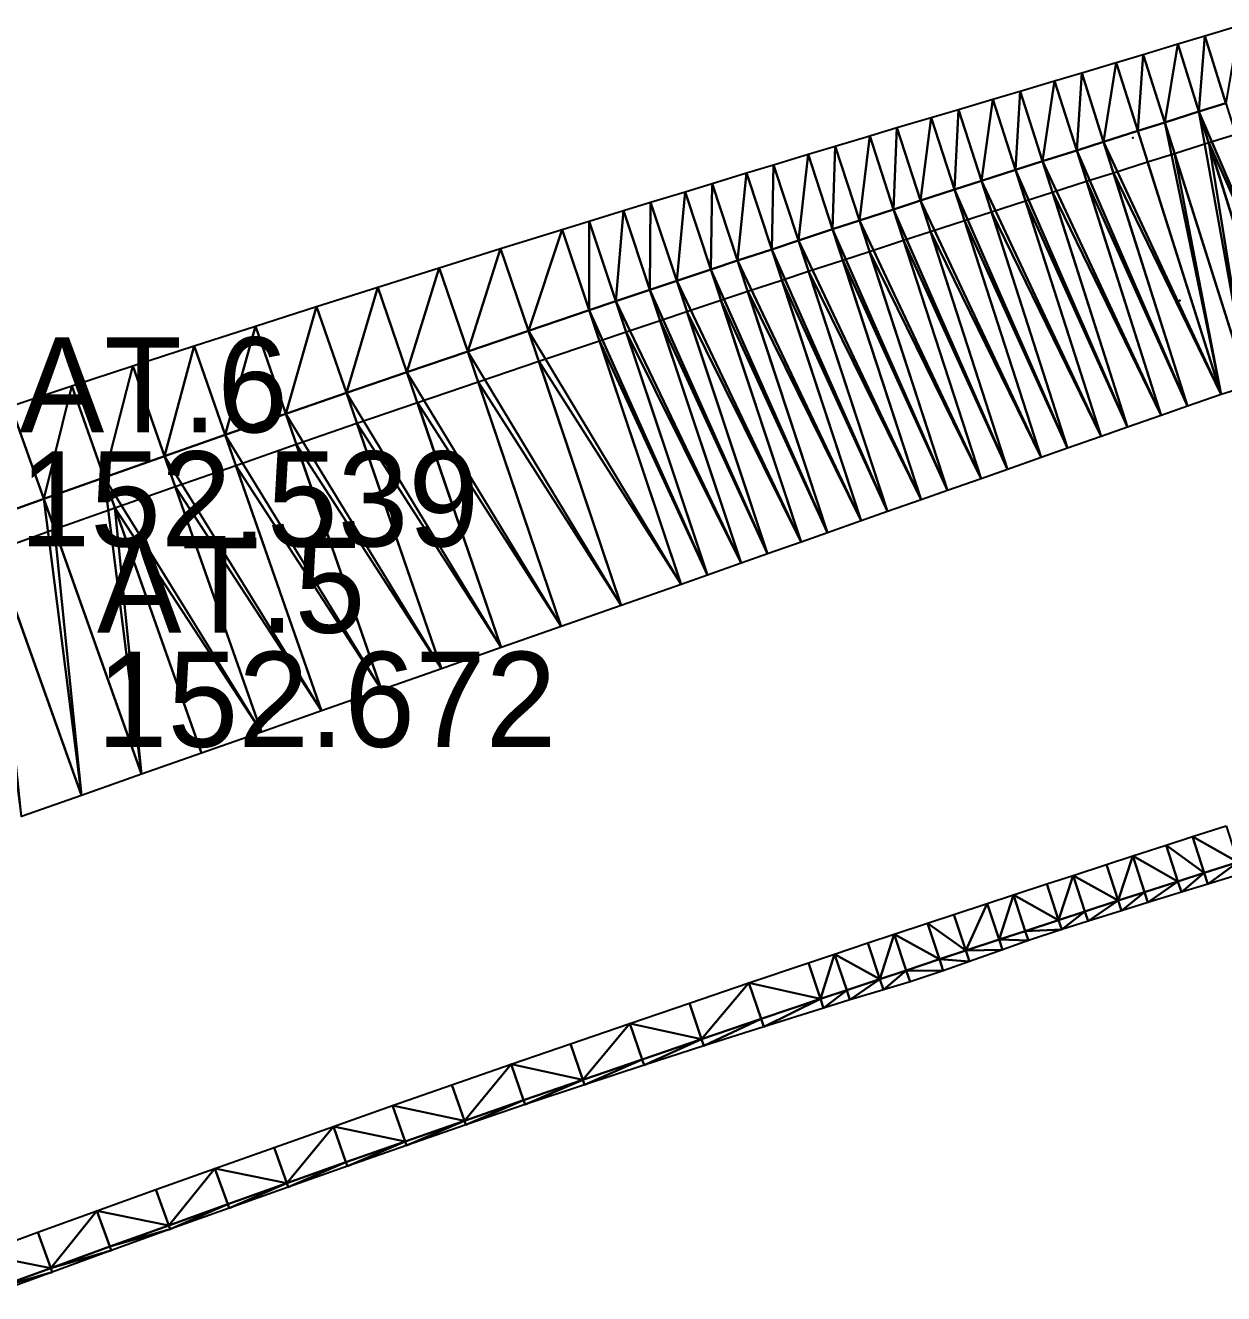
# Model space of a CAD drawing. Header units: metres. Extents: x 1882598 to 1885460, y 3171405 to 3171756.
# Drawn here: x 1883056.72 to 1883075.62, y 3171576.21 to 3171596.23 of the extents above; entities that cross this region are included whole.
import ezdxf

# ---------------------------------------------------------------- set-up
doc = ezdxf.new("R2010")
doc.units = ezdxf.units.M
doc.header["$MEASUREMENT"] = 0
doc.layers.add('pntelev', color=2, linetype='Continuous')
doc.layers.add('pntno', color=3, linetype='Continuous')
doc.layers.add('Triangles surfaces projet', color=7, linetype='Continuous', true_color=0x848484)

msp = doc.modelspace()

# ---------------------------------------------------------------- linework, layer by layer
for p in [(1883074.182, 3171594.451, 152.24), (1883074.927, 3171591.888, 152.306)]:
    msp.add_point(p)
at = {"layer": 'Triangles surfaces projet'}
for points in [[(1883075.862, 3171596.228, 151.657), (1883075.652, 3171595.002, 152.405), (1883075.319, 3171596.064, 151.663), (1883075.862, 3171596.228, 151.657)], [(1883074.892, 3171595.935, 151.667), (1883074.688, 3171594.697, 152.423), (1883074.349, 3171595.77, 151.673), (1883074.892, 3171595.935, 151.667)], [(1883075.227, 3171594.868, 152.413), (1883074.688, 3171594.697, 152.423), (1883074.892, 3171595.935, 151.667), (1883075.227, 3171594.868, 152.413)], [(1883075.319, 3171596.064, 151.663), (1883075.227, 3171594.868, 152.413), (1883074.892, 3171595.935, 151.667), (1883075.319, 3171596.064, 151.663)], [(1883075.319, 3171596.064, 151.663), (1883075.652, 3171595.002, 152.405), (1883075.227, 3171594.868, 152.413), (1883075.319, 3171596.064, 151.663)], [(1883074.263, 3171594.563, 152.431), (1883073.922, 3171595.64, 151.678), (1883074.349, 3171595.77, 151.673), (1883074.263, 3171594.563, 152.431)], [(1883074.688, 3171594.697, 152.423), (1883074.263, 3171594.563, 152.431), (1883074.349, 3171595.77, 151.673), (1883074.688, 3171594.697, 152.423)], [(1883073.378, 3171595.477, 151.681), (1883073.922, 3171595.64, 151.678), (1883073.723, 3171594.391, 152.441), (1883073.378, 3171595.477, 151.681)], [(1883074.263, 3171594.563, 152.431), (1883073.723, 3171594.391, 152.441), (1883073.922, 3171595.64, 151.678), (1883074.263, 3171594.563, 152.431)], [(1883072.95, 3171595.352, 151.682), (1883072.76, 3171594.083, 152.459), (1883072.405, 3171595.191, 151.684), (1883072.95, 3171595.352, 151.682)], [(1883073.298, 3171594.256, 152.449), (1883072.76, 3171594.083, 152.459), (1883072.95, 3171595.352, 151.682), (1883073.298, 3171594.256, 152.449)], [(1883073.298, 3171594.256, 152.449), (1883072.95, 3171595.352, 151.682), (1883073.378, 3171595.477, 151.681), (1883073.298, 3171594.256, 152.449)], [(1883073.723, 3171594.391, 152.441), (1883073.298, 3171594.256, 152.449), (1883073.378, 3171595.477, 151.681), (1883073.723, 3171594.391, 152.441)], [(1883071.977, 3171595.065, 151.685), (1883072.405, 3171595.191, 151.684), (1883072.335, 3171593.947, 152.467), (1883071.977, 3171595.065, 151.685)], [(1883072.335, 3171593.947, 152.467), (1883072.405, 3171595.191, 151.684), (1883072.76, 3171594.083, 152.459), (1883072.335, 3171593.947, 152.467)], [(1883071.977, 3171595.065, 151.685), (1883071.796, 3171593.774, 152.477), (1883071.433, 3171594.903, 151.686), (1883071.977, 3171595.065, 151.685)], [(1883072.335, 3171593.947, 152.467), (1883071.796, 3171593.774, 152.477), (1883071.977, 3171595.065, 151.685), (1883072.335, 3171593.947, 152.467)], [(1883075.652, 3171595.002, 152.405), (1883076.958, 3171590.834, 152.339), (1883075.227, 3171594.868, 152.413), (1883075.652, 3171595.002, 152.405)], [(1883070.834, 3171593.462, 152.496), (1883070.461, 3171594.614, 151.689), (1883071.004, 3171594.776, 151.687), (1883070.834, 3171593.462, 152.496)], [(1883071.372, 3171593.636, 152.485), (1883070.834, 3171593.462, 152.496), (1883071.004, 3171594.776, 151.687), (1883071.372, 3171593.636, 152.485)], [(1883071.372, 3171593.636, 152.485), (1883071.004, 3171594.776, 151.687), (1883071.433, 3171594.903, 151.686), (1883071.372, 3171593.636, 152.485)], [(1883071.796, 3171593.774, 152.477), (1883071.372, 3171593.636, 152.485), (1883071.433, 3171594.903, 151.686), (1883071.796, 3171593.774, 152.477)], [(1883075.227, 3171594.868, 152.413), (1883076, 3171590.534, 152.355), (1883074.688, 3171594.697, 152.423), (1883075.227, 3171594.868, 152.413)], [(1883076.536, 3171590.702, 152.346), (1883075.227, 3171594.868, 152.413), (1883076.958, 3171590.834, 152.339), (1883076.536, 3171590.702, 152.346)], [(1883076, 3171590.534, 152.355), (1883075.227, 3171594.868, 152.413), (1883076.536, 3171590.702, 152.346), (1883076, 3171590.534, 152.355)], [(1883070.461, 3171594.614, 151.689), (1883070.41, 3171593.324, 152.504), (1883070.033, 3171594.485, 151.69), (1883070.461, 3171594.614, 151.689)], [(1883070.834, 3171593.462, 152.496), (1883070.41, 3171593.324, 152.504), (1883070.461, 3171594.614, 151.689), (1883070.834, 3171593.462, 152.496)], [(1883075.578, 3171590.402, 152.362), (1883073.723, 3171594.391, 152.441), (1883074.263, 3171594.563, 152.431), (1883075.578, 3171590.402, 152.362)], [(1883074.688, 3171594.697, 152.423), (1883075.578, 3171590.402, 152.362), (1883074.263, 3171594.563, 152.431), (1883074.688, 3171594.697, 152.423)], [(1883074.688, 3171594.697, 152.423), (1883076, 3171590.534, 152.355), (1883075.578, 3171590.402, 152.362), (1883074.688, 3171594.697, 152.423)], [(1883069.061, 3171594.193, 151.692), (1883069.489, 3171594.322, 151.691), (1883069.448, 3171593.01, 152.522), (1883069.061, 3171594.193, 151.692)], [(1883069.872, 3171593.148, 152.514), (1883069.448, 3171593.01, 152.522), (1883069.489, 3171594.322, 151.691), (1883069.872, 3171593.148, 152.514)], [(1883069.489, 3171594.322, 151.691), (1883070.033, 3171594.485, 151.69), (1883069.872, 3171593.148, 152.514), (1883069.489, 3171594.322, 151.691)], [(1883070.41, 3171593.324, 152.504), (1883069.872, 3171593.148, 152.514), (1883070.033, 3171594.485, 151.69), (1883070.41, 3171593.324, 152.504)], [(1883073.298, 3171594.256, 152.449), (1883073.723, 3171594.391, 152.441), (1883075.047, 3171590.22, 152.371), (1883073.298, 3171594.256, 152.449)], [(1883073.723, 3171594.391, 152.441), (1883075.578, 3171590.402, 152.362), (1883075.047, 3171590.22, 152.371), (1883073.723, 3171594.391, 152.441)], [(1883075.381, 3171594.378, 152.755), (1883076, 3171590.534, 152.705), (1883074.842, 3171594.208, 152.765), (1883075.381, 3171594.378, 152.755)], [(1883075.806, 3171594.512, 152.748), (1883076.958, 3171590.834, 152.689), (1883075.381, 3171594.378, 152.755), (1883075.806, 3171594.512, 152.748)], [(1883076.536, 3171590.702, 152.696), (1883076, 3171590.534, 152.705), (1883075.381, 3171594.378, 152.755), (1883076.536, 3171590.702, 152.696)], [(1883076.958, 3171590.834, 152.689), (1883076.536, 3171590.702, 152.696), (1883075.381, 3171594.378, 152.755), (1883076.958, 3171590.834, 152.689)], [(1883068.518, 3171594.029, 151.694), (1883069.061, 3171594.193, 151.692), (1883068.911, 3171592.833, 152.533), (1883068.518, 3171594.029, 151.694)], [(1883068.911, 3171592.833, 152.533), (1883069.061, 3171594.193, 151.692), (1883069.448, 3171593.01, 152.522), (1883068.911, 3171592.833, 152.533)], [(1883074.63, 3171590.073, 152.377), (1883072.76, 3171594.083, 152.459), (1883073.298, 3171594.256, 152.449), (1883074.63, 3171590.073, 152.377)], [(1883075.047, 3171590.22, 152.371), (1883074.63, 3171590.073, 152.377), (1883073.298, 3171594.256, 152.449), (1883075.047, 3171590.22, 152.371)], [(1883074.842, 3171594.208, 152.765), (1883075.578, 3171590.402, 152.712), (1883074.417, 3171594.074, 152.773), (1883074.842, 3171594.208, 152.765)], [(1883076, 3171590.534, 152.705), (1883075.578, 3171590.402, 152.712), (1883074.842, 3171594.208, 152.765), (1883076, 3171590.534, 152.705)], [(1883068.518, 3171594.029, 151.694), (1883068.487, 3171592.693, 152.541), (1883068.091, 3171593.899, 151.695), (1883068.518, 3171594.029, 151.694)], [(1883068.518, 3171594.029, 151.694), (1883068.911, 3171592.833, 152.533), (1883068.487, 3171592.693, 152.541), (1883068.518, 3171594.029, 151.694)], [(1883072.335, 3171593.947, 152.467), (1883073.684, 3171589.74, 152.393), (1883071.796, 3171593.774, 152.477), (1883072.335, 3171593.947, 152.467)], [(1883072.76, 3171594.083, 152.459), (1883074.101, 3171589.887, 152.386), (1883072.335, 3171593.947, 152.467), (1883072.76, 3171594.083, 152.459)], [(1883072.335, 3171593.947, 152.467), (1883074.101, 3171589.887, 152.386), (1883073.684, 3171589.74, 152.393), (1883072.335, 3171593.947, 152.467)], [(1883074.101, 3171589.887, 152.386), (1883072.76, 3171594.083, 152.459), (1883074.63, 3171590.073, 152.377), (1883074.101, 3171589.887, 152.386)], [(1883074.417, 3171594.074, 152.773), (1883075.578, 3171590.402, 152.712), (1883073.878, 3171593.903, 152.783), (1883074.417, 3171594.074, 152.773)], [(1883067.548, 3171593.734, 151.696), (1883067.527, 3171592.375, 152.559), (1883067.12, 3171593.603, 151.697), (1883067.548, 3171593.734, 151.696)], [(1883067.527, 3171592.375, 152.559), (1883067.548, 3171593.734, 151.696), (1883067.95, 3171592.516, 152.551), (1883067.527, 3171592.375, 152.559)], [(1883068.091, 3171593.899, 151.695), (1883067.95, 3171592.516, 152.551), (1883067.548, 3171593.734, 151.696), (1883068.091, 3171593.899, 151.695)], [(1883067.95, 3171592.516, 152.551), (1883068.091, 3171593.899, 151.695), (1883068.487, 3171592.693, 152.541), (1883067.95, 3171592.516, 152.551)], [(1883073.154, 3171589.554, 152.401), (1883071.372, 3171593.636, 152.485), (1883071.796, 3171593.774, 152.477), (1883073.154, 3171589.554, 152.401)], [(1883071.796, 3171593.774, 152.477), (1883073.684, 3171589.74, 152.393), (1883073.154, 3171589.554, 152.401), (1883071.796, 3171593.774, 152.477)], [(1883073.454, 3171593.768, 152.791), (1883074.63, 3171590.073, 152.727), (1883072.915, 3171593.595, 152.801), (1883073.454, 3171593.768, 152.791)], [(1883073.878, 3171593.903, 152.783), (1883075.047, 3171590.22, 152.721), (1883073.454, 3171593.768, 152.791), (1883073.878, 3171593.903, 152.783)], [(1883075.047, 3171590.22, 152.721), (1883074.63, 3171590.073, 152.727), (1883073.454, 3171593.768, 152.791), (1883075.047, 3171590.22, 152.721)], [(1883075.578, 3171590.402, 152.712), (1883075.047, 3171590.22, 152.721), (1883073.878, 3171593.903, 152.783), (1883075.578, 3171590.402, 152.712)], [(1883066.578, 3171593.437, 151.699), (1883067.12, 3171593.603, 151.697), (1883066.99, 3171592.197, 152.57), (1883066.578, 3171593.437, 151.699)], [(1883067.12, 3171593.603, 151.697), (1883067.527, 3171592.375, 152.559), (1883066.99, 3171592.197, 152.57), (1883067.12, 3171593.603, 151.697)], [(1883072.737, 3171589.407, 152.408), (1883070.834, 3171593.462, 152.496), (1883071.372, 3171593.636, 152.485), (1883072.737, 3171589.407, 152.408)], [(1883073.154, 3171589.554, 152.401), (1883072.737, 3171589.407, 152.408), (1883071.372, 3171593.636, 152.485), (1883073.154, 3171589.554, 152.401)], [(1883072.915, 3171593.595, 152.801), (1883074.101, 3171589.887, 152.736), (1883072.491, 3171593.459, 152.808), (1883072.915, 3171593.595, 152.801)], [(1883074.63, 3171590.073, 152.727), (1883074.101, 3171589.887, 152.736), (1883072.915, 3171593.595, 152.801), (1883074.63, 3171590.073, 152.727)], [(1883066.567, 3171592.055, 152.578), (1883066.15, 3171593.306, 151.7), (1883066.578, 3171593.437, 151.699), (1883066.567, 3171592.055, 152.578)], [(1883066.99, 3171592.197, 152.57), (1883066.567, 3171592.055, 152.578), (1883066.578, 3171593.437, 151.699), (1883066.99, 3171592.197, 152.57)], [(1883071.791, 3171589.073, 152.424), (1883069.872, 3171593.148, 152.514), (1883070.41, 3171593.324, 152.504), (1883071.791, 3171589.073, 152.424)], [(1883072.208, 3171589.22, 152.417), (1883070.41, 3171593.324, 152.504), (1883070.834, 3171593.462, 152.496), (1883072.208, 3171589.22, 152.417)], [(1883071.791, 3171589.073, 152.424), (1883070.41, 3171593.324, 152.504), (1883072.208, 3171589.22, 152.417), (1883071.791, 3171589.073, 152.424)], [(1883072.208, 3171589.22, 152.417), (1883070.834, 3171593.462, 152.496), (1883072.737, 3171589.407, 152.408), (1883072.208, 3171589.22, 152.417)], [(1883072.491, 3171593.459, 152.808), (1883073.684, 3171589.74, 152.743), (1883071.953, 3171593.286, 152.819), (1883072.491, 3171593.459, 152.808)], [(1883074.101, 3171589.887, 152.736), (1883073.684, 3171589.74, 152.743), (1883072.491, 3171593.459, 152.808), (1883074.101, 3171589.887, 152.736)], [(1883065.608, 3171593.138, 151.701), (1883065.608, 3171591.734, 152.597), (1883065.181, 3171593.006, 151.703), (1883065.608, 3171593.138, 151.701)], [(1883066.031, 3171591.876, 152.589), (1883065.608, 3171593.138, 151.701), (1883066.15, 3171593.306, 151.7), (1883066.031, 3171591.876, 152.589)], [(1883065.608, 3171591.734, 152.597), (1883065.608, 3171593.138, 151.701), (1883066.031, 3171591.876, 152.589), (1883065.608, 3171591.734, 152.597)], [(1883066.031, 3171591.876, 152.589), (1883066.15, 3171593.306, 151.7), (1883066.567, 3171592.055, 152.578), (1883066.031, 3171591.876, 152.589)], [(1883069.448, 3171593.01, 152.522), (1883069.872, 3171593.148, 152.514), (1883071.262, 3171588.887, 152.433), (1883069.448, 3171593.01, 152.522)], [(1883071.262, 3171588.887, 152.433), (1883069.872, 3171593.148, 152.514), (1883071.791, 3171589.073, 152.424), (1883071.262, 3171588.887, 152.433)], [(1883071.529, 3171593.15, 152.826), (1883072.737, 3171589.407, 152.758), (1883070.992, 3171592.975, 152.837), (1883071.529, 3171593.15, 152.826)], [(1883071.953, 3171593.286, 152.819), (1883073.154, 3171589.554, 152.751), (1883071.529, 3171593.15, 152.826), (1883071.953, 3171593.286, 152.819)], [(1883073.154, 3171589.554, 152.751), (1883072.737, 3171589.407, 152.758), (1883071.529, 3171593.15, 152.826), (1883073.154, 3171589.554, 152.751)], [(1883073.684, 3171589.74, 152.743), (1883073.154, 3171589.554, 152.751), (1883071.953, 3171593.286, 152.819), (1883073.684, 3171589.74, 152.743)], [(1883064.65, 3171591.41, 152.616), (1883064.212, 3171592.705, 151.705), (1883065.181, 3171593.006, 151.703), (1883064.65, 3171591.41, 152.616)], [(1883065.608, 3171591.734, 152.597), (1883064.65, 3171591.41, 152.616), (1883065.181, 3171593.006, 151.703), (1883065.608, 3171591.734, 152.597)], [(1883070.845, 3171588.74, 152.44), (1883068.911, 3171592.833, 152.533), (1883069.448, 3171593.01, 152.522), (1883070.845, 3171588.74, 152.44)], [(1883069.448, 3171593.01, 152.522), (1883071.262, 3171588.887, 152.433), (1883070.845, 3171588.74, 152.44), (1883069.448, 3171593.01, 152.522)], [(1883070.992, 3171592.975, 152.837), (1883072.208, 3171589.22, 152.767), (1883070.568, 3171592.838, 152.845), (1883070.992, 3171592.975, 152.837)], [(1883072.737, 3171589.407, 152.758), (1883072.208, 3171589.22, 152.767), (1883070.992, 3171592.975, 152.837), (1883072.737, 3171589.407, 152.758)], [(1883068.911, 3171592.833, 152.533), (1883070.315, 3171588.554, 152.449), (1883068.487, 3171592.693, 152.541), (1883068.911, 3171592.833, 152.533)], [(1883070.845, 3171588.74, 152.44), (1883070.315, 3171588.554, 152.449), (1883068.911, 3171592.833, 152.533), (1883070.845, 3171588.74, 152.44)], [(1883070.568, 3171592.838, 152.845), (1883071.791, 3171589.073, 152.774), (1883070.03, 3171592.662, 152.855), (1883070.568, 3171592.838, 152.845)], [(1883072.208, 3171589.22, 152.767), (1883071.791, 3171589.073, 152.774), (1883070.568, 3171592.838, 152.845), (1883072.208, 3171589.22, 152.767)], [(1883064.212, 3171592.705, 151.705), (1883063.692, 3171591.084, 152.635), (1883063.244, 3171592.401, 151.708), (1883064.212, 3171592.705, 151.705)], [(1883064.65, 3171591.41, 152.616), (1883063.692, 3171591.084, 152.635), (1883064.212, 3171592.705, 151.705), (1883064.65, 3171591.41, 152.616)], [(1883069.898, 3171588.407, 152.456), (1883067.95, 3171592.516, 152.551), (1883068.487, 3171592.693, 152.541), (1883069.898, 3171588.407, 152.456)], [(1883068.487, 3171592.693, 152.541), (1883070.315, 3171588.554, 152.449), (1883069.898, 3171588.407, 152.456), (1883068.487, 3171592.693, 152.541)], [(1883069.607, 3171592.524, 152.863), (1883070.845, 3171588.74, 152.79), (1883069.07, 3171592.348, 152.873), (1883069.607, 3171592.524, 152.863)], [(1883070.03, 3171592.662, 152.855), (1883071.262, 3171588.887, 152.783), (1883069.607, 3171592.524, 152.863), (1883070.03, 3171592.662, 152.855)], [(1883071.262, 3171588.887, 152.783), (1883070.845, 3171588.74, 152.79), (1883069.607, 3171592.524, 152.863), (1883071.262, 3171588.887, 152.783)], [(1883071.791, 3171589.073, 152.774), (1883071.262, 3171588.887, 152.783), (1883070.03, 3171592.662, 152.855), (1883071.791, 3171589.073, 152.774)], [(1883062.276, 3171592.096, 151.711), (1883063.244, 3171592.401, 151.708), (1883062.734, 3171590.757, 152.654), (1883062.276, 3171592.096, 151.711)], [(1883063.692, 3171591.084, 152.635), (1883062.734, 3171590.757, 152.654), (1883063.244, 3171592.401, 151.708), (1883063.692, 3171591.084, 152.635)], [(1883066.99, 3171592.197, 152.57), (1883067.527, 3171592.375, 152.559), (1883068.952, 3171588.074, 152.472), (1883066.99, 3171592.197, 152.57)], [(1883067.95, 3171592.516, 152.551), (1883069.369, 3171588.22, 152.465), (1883067.527, 3171592.375, 152.559), (1883067.95, 3171592.516, 152.551)], [(1883067.527, 3171592.375, 152.559), (1883069.369, 3171588.22, 152.465), (1883068.952, 3171588.074, 152.472), (1883067.527, 3171592.375, 152.559)], [(1883067.95, 3171592.516, 152.551), (1883069.898, 3171588.407, 152.456), (1883069.369, 3171588.22, 152.465), (1883067.95, 3171592.516, 152.551)], [(1883069.07, 3171592.348, 152.873), (1883070.315, 3171588.554, 152.799), (1883068.647, 3171592.209, 152.881), (1883069.07, 3171592.348, 152.873)], [(1883070.845, 3171588.74, 152.79), (1883070.315, 3171588.554, 152.799), (1883069.07, 3171592.348, 152.873), (1883070.845, 3171588.74, 152.79)], [(1883066.99, 3171592.197, 152.57), (1883068.423, 3171587.887, 152.481), (1883066.567, 3171592.055, 152.578), (1883066.99, 3171592.197, 152.57)], [(1883068.423, 3171587.887, 152.481), (1883066.99, 3171592.197, 152.57), (1883068.952, 3171588.074, 152.472), (1883068.423, 3171587.887, 152.481)], [(1883068.647, 3171592.209, 152.881), (1883069.898, 3171588.407, 152.806), (1883068.11, 3171592.031, 152.891), (1883068.647, 3171592.209, 152.881)], [(1883070.315, 3171588.554, 152.799), (1883069.898, 3171588.407, 152.806), (1883068.647, 3171592.209, 152.881), (1883070.315, 3171588.554, 152.799)], [(1883061.778, 3171590.428, 152.673), (1883061.309, 3171591.789, 151.714), (1883062.276, 3171592.096, 151.711), (1883061.778, 3171590.428, 152.673)], [(1883062.734, 3171590.757, 152.654), (1883061.778, 3171590.428, 152.673), (1883062.276, 3171592.096, 151.711), (1883062.734, 3171590.757, 152.654)], [(1883068.006, 3171587.74, 152.488), (1883066.031, 3171591.876, 152.589), (1883066.567, 3171592.055, 152.578), (1883068.006, 3171587.74, 152.488)], [(1883068.423, 3171587.887, 152.481), (1883068.006, 3171587.74, 152.488), (1883066.567, 3171592.055, 152.578), (1883068.423, 3171587.887, 152.481)], [(1883068.11, 3171592.031, 152.891), (1883069.369, 3171588.22, 152.815), (1883067.687, 3171591.891, 152.9), (1883068.11, 3171592.031, 152.891)], [(1883069.898, 3171588.407, 152.806), (1883069.369, 3171588.22, 152.815), (1883068.11, 3171592.031, 152.891), (1883069.898, 3171588.407, 152.806)], [(1883061.309, 3171591.789, 151.714), (1883060.822, 3171590.097, 152.692), (1883060.343, 3171591.48, 151.717), (1883061.309, 3171591.789, 151.714)], [(1883061.309, 3171591.789, 151.714), (1883061.778, 3171590.428, 152.673), (1883060.822, 3171590.097, 152.692), (1883061.309, 3171591.789, 151.714)], [(1883067.06, 3171587.407, 152.504), (1883064.65, 3171591.41, 152.616), (1883065.608, 3171591.734, 152.597), (1883067.06, 3171587.407, 152.504)], [(1883067.477, 3171587.554, 152.497), (1883065.608, 3171591.734, 152.597), (1883066.031, 3171591.876, 152.589), (1883067.477, 3171587.554, 152.497)], [(1883067.477, 3171587.554, 152.497), (1883067.06, 3171587.407, 152.504), (1883065.608, 3171591.734, 152.597), (1883067.477, 3171587.554, 152.497)], [(1883068.006, 3171587.74, 152.488), (1883067.477, 3171587.554, 152.497), (1883066.031, 3171591.876, 152.589), (1883068.006, 3171587.74, 152.488)], [(1883067.687, 3171591.891, 152.9), (1883068.952, 3171588.074, 152.822), (1883067.151, 3171591.713, 152.91), (1883067.687, 3171591.891, 152.9)], [(1883069.369, 3171588.22, 152.815), (1883068.952, 3171588.074, 152.822), (1883067.687, 3171591.891, 152.9), (1883069.369, 3171588.22, 152.815)], [(1883066.728, 3171591.572, 152.918), (1883068.006, 3171587.74, 152.838), (1883066.192, 3171591.392, 152.929), (1883066.728, 3171591.572, 152.918)], [(1883067.151, 3171591.713, 152.91), (1883068.423, 3171587.887, 152.831), (1883066.728, 3171591.572, 152.918), (1883067.151, 3171591.713, 152.91)], [(1883068.423, 3171587.887, 152.831), (1883068.006, 3171587.74, 152.838), (1883066.728, 3171591.572, 152.918), (1883068.423, 3171587.887, 152.831)], [(1883068.952, 3171588.074, 152.822), (1883068.423, 3171587.887, 152.831), (1883067.151, 3171591.713, 152.91), (1883068.952, 3171588.074, 152.822)], [(1883060.343, 3171591.48, 151.717), (1883059.867, 3171589.764, 152.711), (1883059.377, 3171591.169, 151.72), (1883060.343, 3171591.48, 151.717)], [(1883059.867, 3171589.764, 152.711), (1883060.343, 3171591.48, 151.717), (1883060.822, 3171590.097, 152.692), (1883059.867, 3171589.764, 152.711)], [(1883064.65, 3171591.41, 152.616), (1883066.114, 3171587.074, 152.521), (1883063.692, 3171591.084, 152.635), (1883064.65, 3171591.41, 152.616)], [(1883066.114, 3171587.074, 152.521), (1883064.65, 3171591.41, 152.616), (1883067.06, 3171587.407, 152.504), (1883066.114, 3171587.074, 152.521)], [(1883066.192, 3171591.392, 152.929), (1883067.477, 3171587.554, 152.847), (1883065.77, 3171591.251, 152.937), (1883066.192, 3171591.392, 152.929)], [(1883068.006, 3171587.74, 152.838), (1883067.477, 3171587.554, 152.847), (1883066.192, 3171591.392, 152.929), (1883068.006, 3171587.74, 152.838)], [(1883059.377, 3171591.169, 151.72), (1883058.912, 3171589.429, 152.73), (1883058.411, 3171590.855, 151.722), (1883059.377, 3171591.169, 151.72)], [(1883058.912, 3171589.429, 152.73), (1883059.377, 3171591.169, 151.72), (1883059.867, 3171589.764, 152.711), (1883058.912, 3171589.429, 152.73)], [(1883065.77, 3171591.251, 152.937), (1883067.06, 3171587.407, 152.854), (1883064.812, 3171590.928, 152.956), (1883065.77, 3171591.251, 152.937)], [(1883067.477, 3171587.554, 152.847), (1883067.06, 3171587.407, 152.854), (1883065.77, 3171591.251, 152.937), (1883067.477, 3171587.554, 152.847)], [(1883062.734, 3171590.757, 152.654), (1883063.692, 3171591.084, 152.635), (1883065.168, 3171586.741, 152.537), (1883062.734, 3171590.757, 152.654)], [(1883066.114, 3171587.074, 152.521), (1883065.168, 3171586.741, 152.537), (1883063.692, 3171591.084, 152.635), (1883066.114, 3171587.074, 152.521)], [(1883064.812, 3171590.928, 152.956), (1883066.114, 3171587.074, 152.871), (1883063.855, 3171590.603, 152.974), (1883064.812, 3171590.928, 152.956)], [(1883067.06, 3171587.407, 152.854), (1883066.114, 3171587.074, 152.871), (1883064.812, 3171590.928, 152.956), (1883067.06, 3171587.407, 152.854)], [(1883057.958, 3171589.092, 152.749), (1883057.447, 3171590.54, 151.726), (1883058.411, 3171590.855, 151.722), (1883057.958, 3171589.092, 152.749)], [(1883058.912, 3171589.429, 152.73), (1883057.958, 3171589.092, 152.749), (1883058.411, 3171590.855, 151.722), (1883058.912, 3171589.429, 152.73)], [(1883064.222, 3171586.408, 152.554), (1883061.778, 3171590.428, 152.673), (1883062.734, 3171590.757, 152.654), (1883064.222, 3171586.408, 152.554)], [(1883064.222, 3171586.408, 152.554), (1883062.734, 3171590.757, 152.654), (1883065.168, 3171586.741, 152.537), (1883064.222, 3171586.408, 152.554)], [(1883057.447, 3171590.54, 151.726), (1883057.005, 3171588.754, 152.768), (1883056.484, 3171590.22, 151.731), (1883057.447, 3171590.54, 151.726)], [(1883057.005, 3171588.754, 152.768), (1883057.447, 3171590.54, 151.726), (1883057.958, 3171589.092, 152.749), (1883057.005, 3171588.754, 152.768)], [(1883063.855, 3171590.603, 152.974), (1883065.168, 3171586.741, 152.887), (1883062.899, 3171590.276, 152.993), (1883063.855, 3171590.603, 152.974)], [(1883066.114, 3171587.074, 152.871), (1883065.168, 3171586.741, 152.887), (1883063.855, 3171590.603, 152.974), (1883066.114, 3171587.074, 152.871)], [(1883061.778, 3171590.428, 152.673), (1883063.277, 3171586.075, 152.57), (1883060.822, 3171590.097, 152.692), (1883061.778, 3171590.428, 152.673)], [(1883063.277, 3171586.075, 152.57), (1883061.778, 3171590.428, 152.673), (1883064.222, 3171586.408, 152.554), (1883063.277, 3171586.075, 152.57)], [(1883056.484, 3171590.22, 151.731), (1883057.005, 3171588.754, 152.768), (1883056.052, 3171588.414, 152.787), (1883056.484, 3171590.22, 151.731)], [(1883062.899, 3171590.276, 152.993), (1883064.222, 3171586.408, 152.904), (1883061.943, 3171589.948, 153.012), (1883062.899, 3171590.276, 152.993)], [(1883065.168, 3171586.741, 152.887), (1883064.222, 3171586.408, 152.904), (1883062.899, 3171590.276, 152.993), (1883065.168, 3171586.741, 152.887)], [(1883060.822, 3171590.097, 152.692), (1883062.331, 3171585.742, 152.587), (1883059.867, 3171589.764, 152.711), (1883060.822, 3171590.097, 152.692)], [(1883062.331, 3171585.742, 152.587), (1883060.822, 3171590.097, 152.692), (1883063.277, 3171586.075, 152.57), (1883062.331, 3171585.742, 152.587)], [(1883061.943, 3171589.948, 153.012), (1883063.277, 3171586.075, 152.92), (1883060.988, 3171589.617, 153.031), (1883061.943, 3171589.948, 153.012)], [(1883064.222, 3171586.408, 152.904), (1883063.277, 3171586.075, 152.92), (1883061.943, 3171589.948, 153.012), (1883064.222, 3171586.408, 152.904)], [(1883059.867, 3171589.764, 152.711), (1883061.385, 3171585.409, 152.603), (1883058.912, 3171589.429, 152.73), (1883059.867, 3171589.764, 152.711)], [(1883059.867, 3171589.764, 152.711), (1883062.331, 3171585.742, 152.587), (1883061.385, 3171585.409, 152.603), (1883059.867, 3171589.764, 152.711)], [(1883060.988, 3171589.617, 153.031), (1883062.331, 3171585.742, 152.937), (1883060.034, 3171589.285, 153.049), (1883060.988, 3171589.617, 153.031)], [(1883063.277, 3171586.075, 152.92), (1883062.331, 3171585.742, 152.937), (1883060.988, 3171589.617, 153.031), (1883063.277, 3171586.075, 152.92)], [(1883057.958, 3171589.092, 152.749), (1883058.912, 3171589.429, 152.73), (1883060.439, 3171585.075, 152.62), (1883057.958, 3171589.092, 152.749)], [(1883061.385, 3171585.409, 152.603), (1883060.439, 3171585.075, 152.62), (1883058.912, 3171589.429, 152.73), (1883061.385, 3171585.409, 152.603)], [(1883060.034, 3171589.285, 153.049), (1883061.385, 3171585.409, 152.953), (1883059.08, 3171588.951, 153.068), (1883060.034, 3171589.285, 153.049)], [(1883062.331, 3171585.742, 152.937), (1883061.385, 3171585.409, 152.953), (1883060.034, 3171589.285, 153.049), (1883062.331, 3171585.742, 152.937)], [(1883058.548, 3171584.409, 152.653), (1883057.005, 3171588.754, 152.768), (1883057.958, 3171589.092, 152.749), (1883058.548, 3171584.409, 152.653)], [(1883059.493, 3171584.742, 152.636), (1883057.958, 3171589.092, 152.749), (1883060.439, 3171585.075, 152.62), (1883059.493, 3171584.742, 152.636)], [(1883058.548, 3171584.409, 152.653), (1883057.958, 3171589.092, 152.749), (1883059.493, 3171584.742, 152.636), (1883058.548, 3171584.409, 152.653)], [(1883059.08, 3171588.951, 153.068), (1883060.439, 3171585.075, 152.97), (1883058.126, 3171588.615, 153.087), (1883059.08, 3171588.951, 153.068)], [(1883061.385, 3171585.409, 152.953), (1883060.439, 3171585.075, 152.97), (1883059.08, 3171588.951, 153.068), (1883061.385, 3171585.409, 152.953)], [(1883057.005, 3171588.754, 152.768), (1883057.602, 3171584.076, 152.67), (1883056.052, 3171588.414, 152.787), (1883057.005, 3171588.754, 152.768)], [(1883057.005, 3171588.754, 152.768), (1883058.548, 3171584.409, 152.653), (1883057.602, 3171584.076, 152.67), (1883057.005, 3171588.754, 152.768)], [(1883058.126, 3171588.615, 153.087), (1883058.548, 3171584.409, 153.003), (1883057.174, 3171588.277, 153.106), (1883058.126, 3171588.615, 153.087)], [(1883059.493, 3171584.742, 152.986), (1883058.548, 3171584.409, 153.003), (1883058.126, 3171588.615, 153.087), (1883059.493, 3171584.742, 152.986)], [(1883060.439, 3171585.075, 152.97), (1883059.493, 3171584.742, 152.986), (1883058.126, 3171588.615, 153.087), (1883060.439, 3171585.075, 152.97)], [(1883056.656, 3171583.743, 152.687), (1883056.052, 3171588.414, 152.787), (1883057.602, 3171584.076, 152.67), (1883056.656, 3171583.743, 152.687)], [(1883057.174, 3171588.277, 153.106), (1883057.602, 3171584.076, 153.02), (1883056.222, 3171587.937, 153.124), (1883057.174, 3171588.277, 153.106)], [(1883058.548, 3171584.409, 153.003), (1883057.602, 3171584.076, 153.02), (1883057.174, 3171588.277, 153.106), (1883058.548, 3171584.409, 153.003)], [(1883057.602, 3171584.076, 153.02), (1883056.656, 3171583.743, 153.037), (1883056.222, 3171587.937, 153.124), (1883057.602, 3171584.076, 153.02)], [(1883075.654, 3171583.594, 152.706), (1883075.837, 3171583.023, 152.682), (1883075.126, 3171583.425, 152.714), (1883075.654, 3171583.594, 152.706)], [(1883075.31, 3171582.853, 152.69), (1883074.711, 3171583.291, 152.721), (1883075.126, 3171583.425, 152.714), (1883075.31, 3171582.853, 152.69)], [(1883075.31, 3171582.853, 152.69), (1883075.126, 3171583.425, 152.714), (1883075.837, 3171583.023, 152.682), (1883075.31, 3171582.853, 152.69)], [(1883074.184, 3171583.12, 152.729), (1883073.954, 3171582.415, 152.712), (1883073.769, 3171582.986, 152.736), (1883074.184, 3171583.12, 152.729)], [(1883074.369, 3171582.549, 152.705), (1883073.954, 3171582.415, 152.712), (1883074.184, 3171583.12, 152.729), (1883074.369, 3171582.549, 152.705)], [(1883074.895, 3171582.72, 152.697), (1883074.184, 3171583.12, 152.729), (1883074.711, 3171583.291, 152.721), (1883074.895, 3171582.72, 152.697)], [(1883074.369, 3171582.549, 152.705), (1883074.184, 3171583.12, 152.729), (1883074.895, 3171582.72, 152.697), (1883074.369, 3171582.549, 152.705)], [(1883074.895, 3171582.72, 152.697), (1883074.711, 3171583.291, 152.721), (1883075.31, 3171582.853, 152.69), (1883074.895, 3171582.72, 152.697)], [(1883073.242, 3171582.814, 152.745), (1883073.769, 3171582.986, 152.736), (1883073.954, 3171582.415, 152.712), (1883073.242, 3171582.814, 152.745)], [(1883075.367, 3171582.678, 152.567), (1883075.31, 3171582.853, 152.69), (1883075.837, 3171583.023, 152.682), (1883075.367, 3171582.678, 152.567)], [(1883075.367, 3171582.678, 152.567), (1883075.837, 3171583.023, 152.682), (1883075.896, 3171582.84, 152.554), (1883075.367, 3171582.678, 152.567)], [(1883073.013, 3171582.108, 152.727), (1883072.827, 3171582.679, 152.751), (1883073.242, 3171582.814, 152.745), (1883073.013, 3171582.108, 152.727)], [(1883073.242, 3171582.814, 152.745), (1883073.428, 3171582.244, 152.721), (1883073.013, 3171582.108, 152.727), (1883073.242, 3171582.814, 152.745)], [(1883073.428, 3171582.244, 152.721), (1883073.242, 3171582.814, 152.745), (1883073.954, 3171582.415, 152.712), (1883073.428, 3171582.244, 152.721)], [(1883074.895, 3171582.72, 152.697), (1883074.421, 3171582.387, 152.591), (1883074.369, 3171582.549, 152.705), (1883074.895, 3171582.72, 152.697)], [(1883074.421, 3171582.387, 152.591), (1883074.895, 3171582.72, 152.697), (1883074.95, 3171582.55, 152.578), (1883074.421, 3171582.387, 152.591)], [(1883074.95, 3171582.55, 152.578), (1883074.895, 3171582.72, 152.697), (1883075.31, 3171582.853, 152.69), (1883074.95, 3171582.55, 152.578)], [(1883074.95, 3171582.55, 152.578), (1883075.31, 3171582.853, 152.69), (1883075.367, 3171582.678, 152.567), (1883074.95, 3171582.55, 152.578)], [(1883072.827, 3171582.679, 152.751), (1883073.013, 3171582.108, 152.727), (1883072.3, 3171582.506, 152.76), (1883072.827, 3171582.679, 152.751)], [(1883073.954, 3171582.415, 152.712), (1883074.369, 3171582.549, 152.705), (1883074.005, 3171582.257, 152.601), (1883073.954, 3171582.415, 152.712)], [(1883074.421, 3171582.387, 152.591), (1883074.005, 3171582.257, 152.601), (1883074.369, 3171582.549, 152.705), (1883074.421, 3171582.387, 152.591)], [(1883071.886, 3171582.37, 152.767), (1883071.548, 3171581.627, 152.752), (1883071.359, 3171582.196, 152.776), (1883071.886, 3171582.37, 152.767)], [(1883072.073, 3171581.8, 152.743), (1883071.548, 3171581.627, 152.752), (1883071.886, 3171582.37, 152.767), (1883072.073, 3171581.8, 152.743)], [(1883072.073, 3171581.8, 152.743), (1883071.886, 3171582.37, 152.767), (1883072.3, 3171582.506, 152.76), (1883072.073, 3171581.8, 152.743)], [(1883072.487, 3171581.936, 152.736), (1883072.073, 3171581.8, 152.743), (1883072.3, 3171582.506, 152.76), (1883072.487, 3171581.936, 152.736)], [(1883072.3, 3171582.506, 152.76), (1883073.013, 3171582.108, 152.727), (1883072.487, 3171581.936, 152.736), (1883072.3, 3171582.506, 152.76)], [(1883073.477, 3171582.092, 152.614), (1883073.428, 3171582.244, 152.721), (1883073.954, 3171582.415, 152.712), (1883073.477, 3171582.092, 152.614)], [(1883073.477, 3171582.092, 152.614), (1883073.954, 3171582.415, 152.712), (1883074.005, 3171582.257, 152.601), (1883073.477, 3171582.092, 152.614)], [(1883070.945, 3171582.059, 152.782), (1883071.359, 3171582.196, 152.776), (1883071.548, 3171581.627, 152.752), (1883070.945, 3171582.059, 152.782)], [(1883073.013, 3171582.108, 152.727), (1883073.428, 3171582.244, 152.721), (1883073.061, 3171581.961, 152.624), (1883073.013, 3171582.108, 152.727)], [(1883073.061, 3171581.961, 152.624), (1883073.428, 3171582.244, 152.721), (1883073.477, 3171582.092, 152.614), (1883073.061, 3171581.961, 152.624)], [(1883071.134, 3171581.49, 152.758), (1883070.419, 3171581.885, 152.791), (1883070.945, 3171582.059, 152.782), (1883071.134, 3171581.49, 152.758)], [(1883071.134, 3171581.49, 152.758), (1883070.945, 3171582.059, 152.782), (1883071.548, 3171581.627, 152.752), (1883071.134, 3171581.49, 152.758)], [(1883072.537, 3171581.785, 152.63), (1883072.073, 3171581.8, 152.743), (1883072.487, 3171581.936, 152.736), (1883072.537, 3171581.785, 152.63)], [(1883073.013, 3171582.108, 152.727), (1883073.061, 3171581.961, 152.624), (1883072.487, 3171581.936, 152.736), (1883073.013, 3171582.108, 152.727)], [(1883072.537, 3171581.785, 152.63), (1883072.487, 3171581.936, 152.736), (1883073.061, 3171581.961, 152.624), (1883072.537, 3171581.785, 152.63)], [(1883070.195, 3171581.177, 152.774), (1883069.479, 3171581.571, 152.807), (1883070.005, 3171581.747, 152.798), (1883070.195, 3171581.177, 152.774)], [(1883070.005, 3171581.747, 152.798), (1883070.419, 3171581.885, 152.791), (1883070.195, 3171581.177, 152.774), (1883070.005, 3171581.747, 152.798)], [(1883070.195, 3171581.177, 152.774), (1883070.419, 3171581.885, 152.791), (1883070.608, 3171581.315, 152.767), (1883070.195, 3171581.177, 152.774)], [(1883070.608, 3171581.315, 152.767), (1883070.419, 3171581.885, 152.791), (1883071.134, 3171581.49, 152.758), (1883070.608, 3171581.315, 152.767)], [(1883072.073, 3171581.8, 152.743), (1883072.126, 3171581.64, 152.631), (1883071.548, 3171581.627, 152.752), (1883072.073, 3171581.8, 152.743)], [(1883072.126, 3171581.64, 152.631), (1883072.073, 3171581.8, 152.743), (1883072.537, 3171581.785, 152.63), (1883072.126, 3171581.64, 152.631)], [(1883069.256, 3171580.864, 152.79), (1883069.066, 3171581.432, 152.814), (1883069.479, 3171581.571, 152.807), (1883069.256, 3171580.864, 152.79)], [(1883069.67, 3171581.002, 152.783), (1883069.256, 3171580.864, 152.79), (1883069.479, 3171581.571, 152.807), (1883069.67, 3171581.002, 152.783)], [(1883069.479, 3171581.571, 152.807), (1883070.195, 3171581.177, 152.774), (1883069.67, 3171581.002, 152.783), (1883069.479, 3171581.571, 152.807)], [(1883071.548, 3171581.627, 152.752), (1883071.605, 3171581.454, 152.63), (1883071.134, 3171581.49, 152.758), (1883071.548, 3171581.627, 152.752)], [(1883071.605, 3171581.454, 152.63), (1883071.548, 3171581.627, 152.752), (1883072.126, 3171581.64, 152.631), (1883071.605, 3171581.454, 152.63)], [(1883069.066, 3171581.432, 152.814), (1883069.256, 3171580.864, 152.79), (1883068.127, 3171581.116, 152.83), (1883069.066, 3171581.432, 152.814)], [(1883070.195, 3171581.177, 152.774), (1883070.608, 3171581.315, 152.767), (1883070.251, 3171581.009, 152.655), (1883070.195, 3171581.177, 152.774)], [(1883070.669, 3171581.132, 152.638), (1883070.251, 3171581.009, 152.655), (1883070.608, 3171581.315, 152.767), (1883070.669, 3171581.132, 152.638)], [(1883070.608, 3171581.315, 152.767), (1883071.134, 3171581.49, 152.758), (1883071.194, 3171581.306, 152.63), (1883070.608, 3171581.315, 152.767)], [(1883070.669, 3171581.132, 152.638), (1883070.608, 3171581.315, 152.767), (1883071.194, 3171581.306, 152.63), (1883070.669, 3171581.132, 152.638)], [(1883071.605, 3171581.454, 152.63), (1883071.194, 3171581.306, 152.63), (1883071.134, 3171581.49, 152.758), (1883071.605, 3171581.454, 152.63)], [(1883068.127, 3171581.116, 152.83), (1883067.382, 3171580.23, 152.822), (1883067.189, 3171580.798, 152.846), (1883068.127, 3171581.116, 152.83)], [(1883068.319, 3171580.548, 152.806), (1883067.382, 3171580.23, 152.822), (1883068.127, 3171581.116, 152.83), (1883068.319, 3171580.548, 152.806)], [(1883068.319, 3171580.548, 152.806), (1883068.127, 3171581.116, 152.83), (1883069.256, 3171580.864, 152.79), (1883068.319, 3171580.548, 152.806)], [(1883069.67, 3171581.002, 152.783), (1883070.195, 3171581.177, 152.774), (1883069.721, 3171580.85, 152.676), (1883069.67, 3171581.002, 152.783)], [(1883069.721, 3171580.85, 152.676), (1883070.195, 3171581.177, 152.774), (1883070.251, 3171581.009, 152.655), (1883069.721, 3171580.85, 152.676)], [(1883069.305, 3171580.72, 152.689), (1883069.256, 3171580.864, 152.79), (1883069.67, 3171581.002, 152.783), (1883069.305, 3171580.72, 152.689)], [(1883069.67, 3171581.002, 152.783), (1883069.721, 3171580.85, 152.676), (1883069.305, 3171580.72, 152.689), (1883069.67, 3171581.002, 152.783)], [(1883067.382, 3171580.23, 152.822), (1883066.251, 3171580.479, 152.862), (1883067.189, 3171580.798, 152.846), (1883067.382, 3171580.23, 152.822)], [(1883068.361, 3171580.423, 152.718), (1883068.319, 3171580.548, 152.806), (1883069.256, 3171580.864, 152.79), (1883068.361, 3171580.423, 152.718)], [(1883068.361, 3171580.423, 152.718), (1883069.256, 3171580.864, 152.79), (1883069.305, 3171580.72, 152.689), (1883068.361, 3171580.423, 152.718)], [(1883067.418, 3171580.122, 152.746), (1883067.382, 3171580.23, 152.822), (1883068.319, 3171580.548, 152.806), (1883067.418, 3171580.122, 152.746)], [(1883068.319, 3171580.548, 152.806), (1883068.361, 3171580.423, 152.718), (1883067.418, 3171580.122, 152.746), (1883068.319, 3171580.548, 152.806)], [(1883066.251, 3171580.479, 152.862), (1883065.509, 3171579.59, 152.854), (1883065.314, 3171580.157, 152.878), (1883066.251, 3171580.479, 152.862)], [(1883066.251, 3171580.479, 152.862), (1883066.445, 3171579.911, 152.838), (1883065.509, 3171579.59, 152.854), (1883066.251, 3171580.479, 152.862)], [(1883067.382, 3171580.23, 152.822), (1883066.445, 3171579.911, 152.838), (1883066.251, 3171580.479, 152.862), (1883067.382, 3171580.23, 152.822)], [(1883065.314, 3171580.157, 152.878), (1883065.509, 3171579.59, 152.854), (1883064.378, 3171579.834, 152.894), (1883065.314, 3171580.157, 152.878)], [(1883066.477, 3171579.818, 152.772), (1883066.445, 3171579.911, 152.838), (1883067.382, 3171580.23, 152.822), (1883066.477, 3171579.818, 152.772)], [(1883067.382, 3171580.23, 152.822), (1883067.418, 3171580.122, 152.746), (1883066.477, 3171579.818, 152.772), (1883067.382, 3171580.23, 152.822)], [(1883065.509, 3171579.59, 152.854), (1883066.445, 3171579.911, 152.838), (1883065.537, 3171579.511, 152.798), (1883065.509, 3171579.59, 152.854)], [(1883066.445, 3171579.911, 152.838), (1883066.477, 3171579.818, 152.772), (1883065.537, 3171579.511, 152.798), (1883066.445, 3171579.911, 152.838)], [(1883063.64, 3171578.942, 152.885), (1883063.442, 3171579.508, 152.909), (1883064.378, 3171579.834, 152.894), (1883063.64, 3171578.942, 152.885)], [(1883063.64, 3171578.942, 152.885), (1883064.378, 3171579.834, 152.894), (1883064.574, 3171579.267, 152.87), (1883063.64, 3171578.942, 152.885)], [(1883064.378, 3171579.834, 152.894), (1883065.509, 3171579.59, 152.854), (1883064.574, 3171579.267, 152.87), (1883064.378, 3171579.834, 152.894)], [(1883062.507, 3171579.181, 152.925), (1883063.442, 3171579.508, 152.909), (1883063.64, 3171578.942, 152.885), (1883062.507, 3171579.181, 152.925)], [(1883064.597, 3171579.2, 152.822), (1883064.574, 3171579.267, 152.87), (1883065.509, 3171579.59, 152.854), (1883064.597, 3171579.2, 152.822)], [(1883065.509, 3171579.59, 152.854), (1883065.537, 3171579.511, 152.798), (1883064.597, 3171579.2, 152.822), (1883065.509, 3171579.59, 152.854)], [(1883062.706, 3171578.615, 152.901), (1883061.573, 3171578.853, 152.941), (1883062.507, 3171579.181, 152.925), (1883062.706, 3171578.615, 152.901)], [(1883062.706, 3171578.615, 152.901), (1883062.507, 3171579.181, 152.925), (1883063.64, 3171578.942, 152.885), (1883062.706, 3171578.615, 152.901)], [(1883064.574, 3171579.267, 152.87), (1883063.661, 3171578.879, 152.841), (1883063.64, 3171578.942, 152.885), (1883064.574, 3171579.267, 152.87)], [(1883064.597, 3171579.2, 152.822), (1883063.661, 3171578.879, 152.841), (1883064.574, 3171579.267, 152.87), (1883064.597, 3171579.2, 152.822)], [(1883062.727, 3171578.553, 152.858), (1883062.706, 3171578.615, 152.901), (1883063.64, 3171578.942, 152.885), (1883062.727, 3171578.553, 152.858)], [(1883063.64, 3171578.942, 152.885), (1883063.661, 3171578.879, 152.841), (1883062.727, 3171578.553, 152.858), (1883063.64, 3171578.942, 152.885)], [(1883060.639, 3171578.522, 152.957), (1883061.573, 3171578.853, 152.941), (1883060.84, 3171577.957, 152.933), (1883060.639, 3171578.522, 152.957)], [(1883061.573, 3171578.853, 152.941), (1883061.772, 3171578.287, 152.917), (1883060.84, 3171577.957, 152.933), (1883061.573, 3171578.853, 152.941)], [(1883061.772, 3171578.287, 152.917), (1883061.573, 3171578.853, 152.941), (1883062.706, 3171578.615, 152.901), (1883061.772, 3171578.287, 152.917)], [(1883060.84, 3171577.957, 152.933), (1883059.706, 3171578.189, 152.973), (1883060.639, 3171578.522, 152.957), (1883060.84, 3171577.957, 152.933)], [(1883062.706, 3171578.615, 152.901), (1883061.794, 3171578.226, 152.874), (1883061.772, 3171578.287, 152.917), (1883062.706, 3171578.615, 152.901)], [(1883062.727, 3171578.553, 152.858), (1883061.794, 3171578.226, 152.874), (1883062.706, 3171578.615, 152.901), (1883062.727, 3171578.553, 152.858)], [(1883058.773, 3171577.855, 152.989), (1883059.706, 3171578.189, 152.973), (1883058.976, 3171577.291, 152.965), (1883058.773, 3171577.855, 152.989)], [(1883059.706, 3171578.189, 152.973), (1883059.908, 3171577.624, 152.949), (1883058.976, 3171577.291, 152.965), (1883059.706, 3171578.189, 152.973)], [(1883059.908, 3171577.624, 152.949), (1883059.706, 3171578.189, 152.973), (1883060.84, 3171577.957, 152.933), (1883059.908, 3171577.624, 152.949)], [(1883060.861, 3171577.896, 152.89), (1883060.84, 3171577.957, 152.933), (1883061.772, 3171578.287, 152.917), (1883060.861, 3171577.896, 152.89)], [(1883061.794, 3171578.226, 152.874), (1883060.861, 3171577.896, 152.89), (1883061.772, 3171578.287, 152.917), (1883061.794, 3171578.226, 152.874)], [(1883060.84, 3171577.957, 152.933), (1883059.929, 3171577.564, 152.906), (1883059.908, 3171577.624, 152.949), (1883060.84, 3171577.957, 152.933)], [(1883060.861, 3171577.896, 152.89), (1883059.929, 3171577.564, 152.906), (1883060.84, 3171577.957, 152.933), (1883060.861, 3171577.896, 152.89)], [(1883058.773, 3171577.855, 152.989), (1883058.976, 3171577.291, 152.965), (1883057.841, 3171577.519, 153.005), (1883058.773, 3171577.855, 152.989)], [(1883057.115, 3171576.617, 152.997), (1883056.91, 3171577.181, 153.021), (1883057.841, 3171577.519, 153.005), (1883057.115, 3171576.617, 152.997)], [(1883057.115, 3171576.617, 152.997), (1883057.841, 3171577.519, 153.005), (1883058.046, 3171576.955, 152.981), (1883057.115, 3171576.617, 152.997)], [(1883057.841, 3171577.519, 153.005), (1883058.976, 3171577.291, 152.965), (1883058.046, 3171576.955, 152.981), (1883057.841, 3171577.519, 153.005)], [(1883058.976, 3171577.291, 152.965), (1883059.908, 3171577.624, 152.949), (1883058.998, 3171577.23, 152.922), (1883058.976, 3171577.291, 152.965)], [(1883058.998, 3171577.23, 152.922), (1883059.908, 3171577.624, 152.949), (1883059.929, 3171577.564, 152.906), (1883058.998, 3171577.23, 152.922)], [(1883055.98, 3171576.842, 153.037), (1883056.91, 3171577.181, 153.021), (1883057.115, 3171576.617, 152.997), (1883055.98, 3171576.842, 153.037)], [(1883058.976, 3171577.291, 152.965), (1883058.998, 3171577.23, 152.922), (1883058.046, 3171576.955, 152.981), (1883058.976, 3171577.291, 152.965)], [(1883058.068, 3171576.893, 152.937), (1883058.046, 3171576.955, 152.981), (1883058.998, 3171577.23, 152.922), (1883058.068, 3171576.893, 152.937)], [(1883058.046, 3171576.955, 152.981), (1883058.068, 3171576.893, 152.937), (1883057.115, 3171576.617, 152.997), (1883058.046, 3171576.955, 152.981)], [(1883056.186, 3171576.278, 153.013), (1883055.98, 3171576.842, 153.037), (1883057.115, 3171576.617, 152.997), (1883056.186, 3171576.278, 153.013)], [(1883057.138, 3171576.554, 152.952), (1883057.115, 3171576.617, 152.997), (1883058.068, 3171576.893, 152.937), (1883057.138, 3171576.554, 152.952)], [(1883057.138, 3171576.554, 152.952), (1883056.186, 3171576.278, 153.013), (1883057.115, 3171576.617, 152.997), (1883057.138, 3171576.554, 152.952)], [(1883056.21, 3171576.214, 152.967), (1883056.186, 3171576.278, 153.013), (1883057.138, 3171576.554, 152.952), (1883056.21, 3171576.214, 152.967)]]:
    msp.add_3dface(points, dxfattribs=at)

# ---------------------------------------------------------------- texts
at = {"layer": 'pntelev'}
for s, p in [('152.539', (1883056.622, 3171588.006, 152.539)), ('152.672', (1883057.842, 3171584.842, 152.672))]:
    msp.add_text(s, height=1.5, dxfattribs=at).set_placement(p)
at = {"layer": 'pntno'}
for s, p in [('AT.6', (1883056.622, 3171589.806, 152.539)), ('AT.5', (1883057.842, 3171586.642, 152.672))]:
    msp.add_text(s, height=1.5, dxfattribs=at).set_placement(p)

doc.saveas('drawing.dxf')
